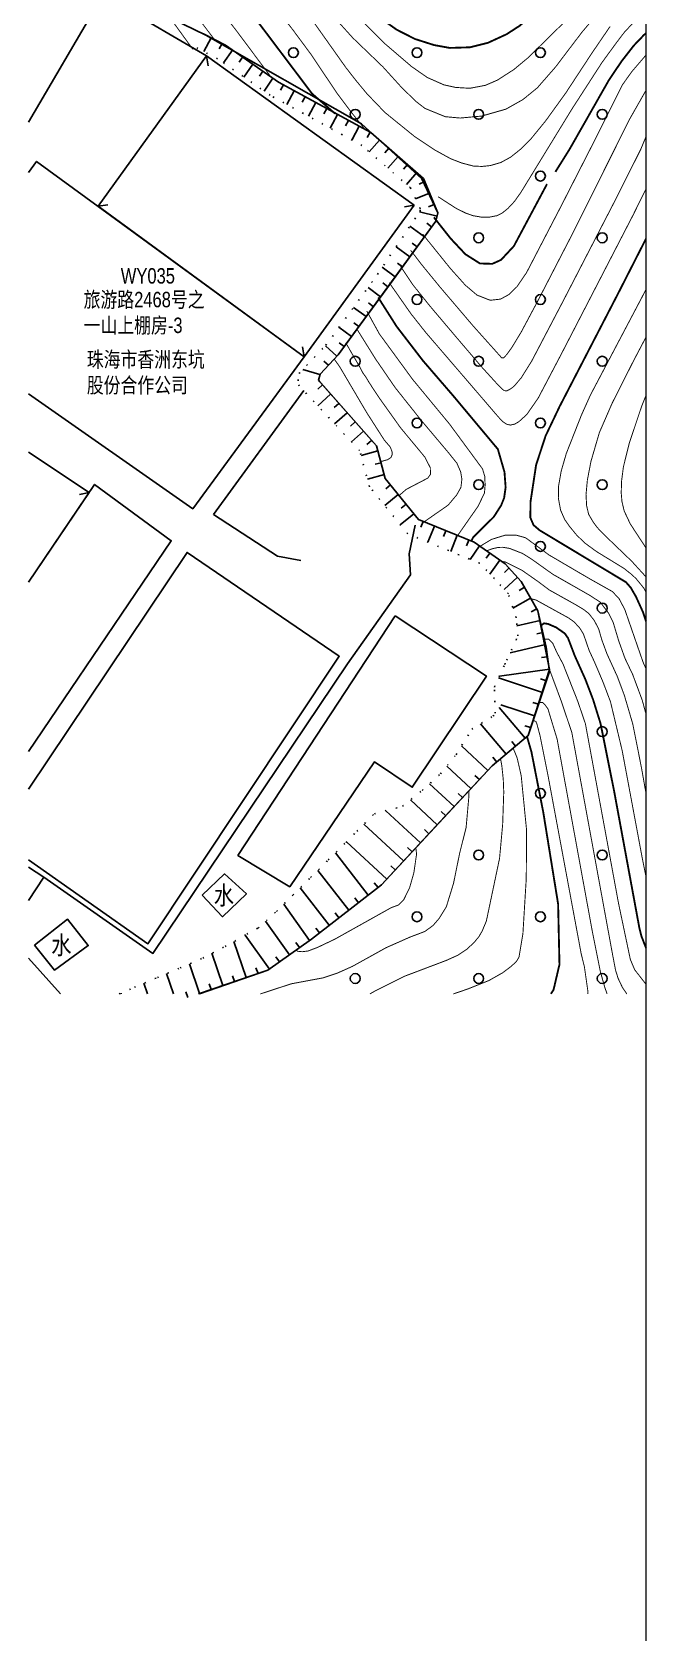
# Model space of a CAD drawing. Extents: x 396500 to 398250, y 1005980 to 1008200.
# Drawn here: x 397250.3 to 397300.1, y 1006348.2 to 1006477.9 of the extents above; entities that cross this region are included whole.
import ezdxf
from ezdxf.enums import TextEntityAlignment as Align

# ---------------------------------------------------------------- set-up
doc = ezdxf.new("R2010")
doc.units = 0
doc.header["$LTSCALE"] = 0.5
doc.linetypes.add('X4', pattern=[1.6, 0, -1.6])
doc.layers.get('0').update_dxf_attribs({"linetype": 'CONTINUOUS'})
doc.layers.add('ASSIST', color=7, linetype='CONTINUOUS', plot=False)
for name, color, linetype in [('DGX', 2, 'CONTINUOUS'), ('DMTZ', 3, 'CONTINUOUS'), ('JMD', 6, 'CONTINUOUS'), ('SXSS', 5, 'CONTINUOUS'), ('ZBTZ', 3, 'CONTINUOUS'), ('权属人', 160, 'CONTINUOUS'), ('编号', 90, 'CONTINUOUS'), ('门牌号', 1, 'CONTINUOUS')]:
    doc.layers.add(name, color=color, linetype=linetype)
doc.layers.add('绘图层', color=6, linetype='CONTINUOUS', lineweight=5)
doc.styles.add('细等线体', font='长等线体_0.TTF', dxfattribs={"width": 0.8})
doc.linetypes.add('10421', pattern='A,2,[150,AAA.SHX,S=1,R=0,X=0,Y=1],1e-11', length=2)
doc.linetypes.add('10422', pattern='A,2,[150,AAA.SHX,S=1,R=0,X=0,Y=1],2,[177,AAA.SHX,S=1,R=0,X=0,Y=0.8],1e-09', length=4)
doc.linetypes.add('1161', pattern='A,0,[149,AAA.SHX,S=0.15,R=0,X=0,Y=0],-1.6', length=1.6)

# ---------------------------------------------------------------- blocks, each defined once
blk = doc.blocks.new('gc326')
blk.add_circle((0, 0), 0.8)

msp = doc.modelspace()

# ---------------------------------------------------------------- linework, layer by layer
at = {"layer": 'ASSIST', "linetype": '1161'}
msp.add_lwpolyline([(397263.84, 1006400), (397269.37, 1006401.92), (397272.91, 1006404.44), (397278.57, 1006408.83), (397287.54, 1006418.47), (397290.45, 1006420.93), (397292.19, 1006426.27), (397291.24, 1006431.04), (397289.89, 1006433.42), (397288.58, 1006434.83), (397286.08, 1006436.59), (397281.57, 1006438.43), (397278.89, 1006441.75), (397278.17, 1006444.39), (397273.47, 1006449.71), (397273.61, 1006450.21), (397275.08, 1006451.77), (397282.99, 1006462.61), (397283.14, 1006463.26), (397281.84, 1006466.03), (397276.96, 1006470.48), (397264.35, 1006477.65), (397250.01, 1006484.65), (397250, 1006484.66)], dxfattribs=at)
at = {"layer": 'ASSIST', "linetype": 'X4'}
msp.add_lwpolyline([(397257.34, 1006400), (397258.58, 1006400.54), (397260.43, 1006401.32), (397262.27, 1006402.11), (397264.11, 1006402.9), (397265.91, 1006403.84), (397267.68, 1006404.84), (397268.59, 1006405.34), (397270.08, 1006406.69), (397271.41, 1006408.01), (397272.84, 1006409.43), (397274.27, 1006410.85), (397275.7, 1006412.28), (397276.59, 1006413.18), (397278, 1006414.6), (397280.29, 1006415.2), (397281.87, 1006416.48), (397283.36, 1006417.82), (397284.62, 1006419.38), (397285.9, 1006421.45), (397287.62, 1006422.51), (397287.78, 1006422.73), (397287.72, 1006424.86), (397288.56, 1006426.69), (397288.72, 1006427.03), (397289.63, 1006429), (397289.48, 1006430.47), (397288.85, 1006432.41), (397287.72, 1006433.64), (397286.53, 1006434.89), (397280.7, 1006437.26), (397277.61, 1006441.09), (397276.81, 1006444.01), (397271.92, 1006449.25), (397271.82, 1006449.66), (397271.9, 1006450.26), (397274.07, 1006452.54), (397278.26, 1006458.29), (397281.7, 1006463.41), (397281.72, 1006463.6), (397280.92, 1006465.3), (397276.99, 1006468.73), (397269.56, 1006472.79), (397265.3, 1006475.75), (397263.6, 1006476.64)], dxfattribs=at)
at = {"layer": 'DGX', "color": 3, "linetype": 'Continuous', "lineweight": -2, "const_width": 0.15, "flags": 128}
for points, elevation in [([(397250, 1006508.05), (397250.7, 1006506.59), (397251.44, 1006505.73), (397253.8, 1006503.38), (397261.98, 1006495.6), (397272.68, 1006485.29), (397276.21, 1006481.06), (397277.97, 1006479.41), (397279.82, 1006478.1), (397281.3, 1006477.35), (397282.84, 1006476.86), (397284.11, 1006476.63), (397285.74, 1006476.68), (397287.19, 1006477.04), (397288.71, 1006477.74), (397289.76, 1006478.42), (397294.15, 1006482.25), (397295.78, 1006483.52), (397297.09, 1006484.38), (397298.36, 1006484.98), (397299.53, 1006485.39), (397300, 1006485.48)], 40), ([(397250, 1006497.38), (397250.17, 1006497.21), (397253.86, 1006493.74), (397263.43, 1006484.49), (397265.82, 1006482.08), (397268.09, 1006479.38), (397272.96, 1006472.92), (397274.83, 1006471.3)], 37.5), ([(397292.66, 1006466.59), (397293.8, 1006468.41), (397296.99, 1006474.02), (397298.02, 1006475.55), (397299, 1006476.81), (397299.84, 1006477.69), (397300, 1006477.82)], 37.5), ([(397282.82, 1006462.91), (397284.18, 1006461.19), (397285.37, 1006459.92), (397286.55, 1006459.17), (397287.55, 1006459.14), (397288.26, 1006459.46), (397289.3, 1006460.58), (397291.98, 1006465.6)], 37.5), ([(397300, 1006430.19), (397299.76, 1006430.91), (397299.19, 1006432.17), (397298.77, 1006432.9), (397298.38, 1006433.35), (397291.38, 1006437.56), (397290.89, 1006437.98), (397290.63, 1006438.59), (397290.65, 1006439.89), (397291.1, 1006442.86), (397291.87, 1006445.21), (397293, 1006447.58), (397297.77, 1006456.8), (397300, 1006461.18)], 35), ([(397285.85, 1006436.69), (397286.01, 1006437), (397287.67, 1006438.64), (397288.27, 1006439.58), (397288.51, 1006440.18), (397288.63, 1006441.03), (397288.54, 1006442.27), (397288, 1006444.13), (397284.38, 1006448.46), (397281.94, 1006451.29), (397279.81, 1006454.06), (397278.31, 1006456.42)], 35), ([(397291.51, 1006429.86), (397291.74, 1006430.02), (397292.07, 1006429.97), (397292.72, 1006429.69), (397293.42, 1006429.2), (397293.68, 1006428.83), (397294.23, 1006427.39), (397295.08, 1006425.5), (397295.71, 1006423.85), (397296.32, 1006421.89), (397297.43, 1006416.35), (397299.46, 1006405.34), (397299.63, 1006404.67), (397300, 1006403.72)], 37.5), ([(397292.29, 1006400), (397292.51, 1006400.33), (397292.99, 1006402.39), (397292.88, 1006407.29), (397291.68, 1006414.71), (397290.72, 1006419.61), (397290.36, 1006420.85)], 40)]:
    msp.add_lwpolyline(points, dxfattribs=dict(at, elevation=elevation))
at = {"layer": 'DGX', "linetype": 'Continuous', "const_width": 0.075, "flags": 128}
for points, elevation in [([(397300, 1006483.86), (397299.18, 1006483.63), (397298.39, 1006483.28), (397297.8, 1006482.91), (397297.16, 1006482.41), (397296.38, 1006481.69), (397295.39, 1006480.69), (397290.43, 1006475.82), (397289.3, 1006474.88), (397287.96, 1006474.02), (397286.99, 1006473.6), (397285.73, 1006473.36), (397284.58, 1006473.43), (397283.63, 1006473.64), (397282.28, 1006474.24), (397281.03, 1006475.11), (397278.87, 1006476.96), (397277.1, 1006478.73), (397272.83, 1006483.18), (397270.8, 1006485.17), (397255.9, 1006499.45), (397252.1, 1006503.11), (397250.88, 1006504.34), (397250, 1006505.28)], 39.5), ([(397250, 1006503.26), (397251.42, 1006501.84), (397272.32, 1006481.81), (397276.25, 1006477.45), (397278.71, 1006475.08), (397280.16, 1006473.48), (397281.35, 1006472.31), (397282.1, 1006471.73), (397283.74, 1006471.06), (397284.95, 1006470.95), (397286.69, 1006471.11), (397288.65, 1006471.67), (397290.02, 1006472.44), (397291.19, 1006473.39), (397292.66, 1006475.07), (397294.8, 1006477.89), (397296.56, 1006479.98), (397297.44, 1006480.88), (397298.21, 1006481.55), (397299.16, 1006482.24), (397300, 1006482.66)], 39), ([(397277.23, 1006470.05), (397276.07, 1006471.5), (397274.98, 1006472.96), (397272.87, 1006476.11), (397271.37, 1006478.14), (397269.05, 1006481.06), (397257.79, 1006491.89), (397252.71, 1006496.73), (397250, 1006499.35)], 38), ([(397250, 1006495.48), (397261.27, 1006484.66), (397262.23, 1006483.69), (397263.18, 1006482.65), (397264.13, 1006481.51), (397266.85, 1006478), (397269.64, 1006474.26)], 37), ([(397265.07, 1006477.28), (397262.05, 1006481.3), (397260.34, 1006483.49), (397259.8, 1006484.12), (397258.43, 1006485.5), (397253.04, 1006490.62), (397250, 1006493.56)], 36.5), ([(397250, 1006491.62), (397254.15, 1006487.65), (397256.67, 1006485.02), (397258.2, 1006483.24), (397259.99, 1006480.96), (397261.85, 1006478.53), (397263.31, 1006476.51)], 36), ([(397300, 1006479.49), (397299.57, 1006479.21), (397299, 1006478.71), (397298.23, 1006477.88), (397297.63, 1006477.09), (397296.44, 1006475.46), (397294, 1006471.68), (397289.86, 1006464.92), (397289.35, 1006464.2), (397288.82, 1006463.63), (397288.36, 1006463.26), (397287.92, 1006463.04), (397287.3, 1006462.92), (397286.69, 1006462.92), (397286, 1006463.04), (397285.42, 1006463.24), (397284.63, 1006463.63), (397283.16, 1006464.58)], 38), ([(397272.89, 1006479), (397275.68, 1006475.06), (397276.53, 1006473.97), (397277.41, 1006472.91), (397278.86, 1006471.4), (397281.24, 1006469.47), (397282.9, 1006468.36), (397284.17, 1006467.66), (397285.07, 1006467.31), (397286.02, 1006467.06), (397286.71, 1006467.03), (397287.39, 1006467.1), (397288.25, 1006467.35), (397289.03, 1006467.78), (397289.91, 1006468.48), (397290.72, 1006469.31), (397291.87, 1006470.72), (397293.5, 1006472.98), (397295.59, 1006476.17), (397297.09, 1006478.37)], 38.5), ([(397281.92, 1006461.54), (397284.16, 1006458.76), (397285.37, 1006457.41), (397286.31, 1006456.61), (397287.38, 1006456.19), (397288.21, 1006456.28), (397288.91, 1006456.66), (397289.55, 1006457.29), (397290.32, 1006458.42), (397293.15, 1006463.87), (397295.68, 1006468.83), (397298.08, 1006473.63), (397298.84, 1006474.7), (397299.91, 1006475.95), (397300, 1006476.03)], 37), ([(397280.94, 1006460.24), (397281.87, 1006459.03), (397283.31, 1006457.27), (397286.01, 1006454.1), (397288.31, 1006451.53), (397288.47, 1006451.53), (397288.71, 1006451.78), (397289.13, 1006452.36), (397289.9, 1006453.63), (397291.18, 1006456.03), (397294.06, 1006461.61), (397298.67, 1006470.86), (397300, 1006473.2)], 36.5), ([(397280.12, 1006458.95), (397281.09, 1006457.48), (397282.46, 1006455.77), (397284.43, 1006453.44), (397286.68, 1006450.8), (397288.09, 1006449.25), (397288.5, 1006448.87), (397288.73, 1006448.85), (397289.05, 1006449.02), (397289.34, 1006449.25), (397289.91, 1006449.93), (397290.74, 1006451.26), (397293.3, 1006456.15), (397297.44, 1006464.17), (397299.57, 1006468.41), (397300, 1006469.45)], 36), ([(397279.2, 1006457.62), (397280.97, 1006455.09), (397282.14, 1006453.61), (397288.04, 1006446.74), (397288.37, 1006446.38), (397288.71, 1006446.15), (397289.01, 1006446.08), (397289.37, 1006446.16), (397289.7, 1006446.35), (397290.34, 1006446.93), (397291.27, 1006448.27), (397293.18, 1006451.91), (397298.96, 1006463.11), (397300, 1006465.22)], 35.5), ([(397300, 1006432.54), (397299.81, 1006432.89), (397299.21, 1006433.62), (397298.88, 1006433.94), (397298.23, 1006434.46), (397295.98, 1006435.84), (397295.04, 1006436.53), (397294.38, 1006437.17), (397293.79, 1006437.89), (397293.42, 1006438.42), (397293.08, 1006439.19), (397292.9, 1006440.17), (397292.92, 1006441.16), (397293.13, 1006442.35), (397293.54, 1006443.77), (397294.76, 1006446.87), (397295.5, 1006448.52), (397299.61, 1006456.32), (397300, 1006457.08)], 34.5), ([(397277.39, 1006455.31), (397278.41, 1006453.46), (397281.1, 1006449.78), (397284.09, 1006446.16), (397286.76, 1006442.53), (397286.94, 1006441.93), (397286.97, 1006441.24), (397286.92, 1006440.59), (397286.41, 1006439.52), (397284.75, 1006437.14)], 34.5), ([(397282.03, 1006438.24), (397283.97, 1006439.59), (397284.67, 1006440.42), (397285.01, 1006441.03), (397285.09, 1006441.7), (397284.99, 1006442.29), (397284.68, 1006443), (397283.99, 1006443.86), (397281.79, 1006446.47), (397279.69, 1006449.11), (397278.1, 1006451.43), (397276.56, 1006453.9)], 34), ([(397300, 1006433.76), (397299.88, 1006433.91), (397298.85, 1006435.04), (397296.51, 1006437.29), (397296.04, 1006437.79), (397295.71, 1006438.24), (397295.35, 1006438.86), (397295.19, 1006439.54), (397295.14, 1006440.45), (397295.25, 1006441.63), (397295.54, 1006443.14), (397296.22, 1006445.47), (397297.25, 1006447.84), (397298.99, 1006451.29), (397300, 1006453.21)], 34), ([(397274.75, 1006451.43), (397275.19, 1006450.81), (397277.4, 1006447.06), (397278.81, 1006444.86), (397279.29, 1006444.3), (397279.45, 1006443.88), (397279.44, 1006443.67), (397279.34, 1006443.45), (397279.09, 1006443.28), (397278.52, 1006443.12)], 33), ([(397300, 1006448.49), (397299.65, 1006447.62), (397298.64, 1006444.6), (397298.17, 1006442.71), (397298.02, 1006441.55), (397297.99, 1006440.58), (397298.05, 1006439.89), (397298.23, 1006439.12), (397298.72, 1006438.08), (397300, 1006436.12)], 33.5), ([(397300, 1006441.64), (397299.97, 1006442.24), (397300, 1006442.39)], 33), ([(397286.56, 1006436.26), (397287.49, 1006436.82), (397288.59, 1006437.16), (397289.5, 1006437.16), (397290.25, 1006436.95), (397292.14, 1006435.56), (397295.45, 1006433.62), (397297.28, 1006432.59), (397297.82, 1006432.01), (397298.28, 1006431.14), (397299.76, 1006426.87), (397300, 1006426.34)], 35.5), ([(397300, 1006422.66), (397299.69, 1006423.8), (397298.92, 1006425.87), (397298.3, 1006427.17), (397297.78, 1006428.62), (397297.34, 1006430.09), (397296.98, 1006430.82), (397296.31, 1006431.72), (397295.51, 1006432.25), (397292.46, 1006433.99), (397290.75, 1006435.21), (397290, 1006435.68), (397288.95, 1006436.09), (397288.41, 1006436.18), (397288.04, 1006436.17), (397287.58, 1006436.07), (397287.08, 1006435.89)], 36), ([(397288.3, 1006435.03), (397288.56, 1006435.01), (397289.95, 1006434.32), (397291.18, 1006433.46), (397292.17, 1006432.72), (397294.32, 1006431.52), (397294.98, 1006431.12), (397295.39, 1006430.79), (397295.81, 1006430.24), (397296.16, 1006429.58), (397296.43, 1006428.65), (397296.84, 1006427.54), (397297.68, 1006425.7), (397298.25, 1006424.17), (397298.93, 1006421.85), (397299.64, 1006418.27), (397300, 1006416.23)], 36.5), ([(397300, 1006409.47), (397299.72, 1006410.86), (397298.07, 1006419.7), (397297.12, 1006423.67), (397296.51, 1006425.28), (397295.82, 1006426.9), (397295.39, 1006427.83), (397294.93, 1006429.16), (397294.63, 1006429.64), (397294.15, 1006430.16), (397293.72, 1006430.46), (397291.11, 1006431.9), (397290.68, 1006432.02)], 37), ([(397300, 1006400.78), (397299.08, 1006401.96), (397298.73, 1006402.79), (397297.77, 1006407.35), (397295.09, 1006421.89), (397294.47, 1006423.71), (397293.28, 1006426.72), (397292.75, 1006427.72), (397292.44, 1006428.42), (397292.12, 1006428.74), (397291.77, 1006428.73)], 38), ([(397292.17, 1006426.31), (397293.13, 1006423.73), (397293.99, 1006421.18), (397297.28, 1006403.24), (397297.53, 1006401.93), (397297.74, 1006401.26), (397298.1, 1006400.5), (397298.42, 1006400.04), (397298.45, 1006400)], 38.5), ([(397296.85, 1006400), (397296.68, 1006400.47), (397296.3, 1006401.81), (397295.66, 1006405.01), (397292.8, 1006420.64), (397292.06, 1006423.08), (397291.82, 1006423.43), (397291.63, 1006423.6), (397291.35, 1006423.6)], 39), ([(397290.86, 1006422.15), (397291.08, 1006422.07), (397291.16, 1006421.88), (397291.42, 1006420.91), (397292.07, 1006417.65), (397294.75, 1006403.25), (397295.01, 1006402.19), (397295.3, 1006400.16), (397295.28, 1006400)], 39.5), ([(397284.4, 1006400), (397285.56, 1006400.4), (397287.27, 1006401.08), (397288.38, 1006401.71), (397289.1, 1006402.25), (397289.51, 1006402.64), (397289.71, 1006402.97), (397290.03, 1006404.87), (397290.3, 1006409.32), (397290.33, 1006413.23), (397289.89, 1006417.69), (397289.56, 1006419.13), (397289.24, 1006419.91)], 40.5), ([(397277.64, 1006400), (397278.11, 1006400.27), (397280.41, 1006401.42), (397283.84, 1006402.72), (397284.75, 1006403.13), (397285.5, 1006403.63), (397286.07, 1006404.16), (397286.46, 1006404.63), (397286.72, 1006405.07), (397287.07, 1006405.9), (397288.14, 1006410.99), (397288.39, 1006413.73), (397288.48, 1006416.35), (397288.44, 1006417.36), (397288.32, 1006418.51), (397288.22, 1006419.04)], 41), ([(397285.67, 1006416.47), (397285.64, 1006415.82), (397285.43, 1006413.47), (397284.91, 1006411.41), (397284.41, 1006408.95), (397283.83, 1006407.06), (397283.25, 1006406.12), (397282.75, 1006405.54), (397282.09, 1006405.06), (397280.88, 1006404.6), (397278.96, 1006403.75), (397276.22, 1006402.23), (397274.99, 1006401.68), (397273.84, 1006401.3), (397271.27, 1006400.82), (397268.77, 1006400)], 41.5), ([(397281.36, 1006411.84), (397281.42, 1006411.33), (397281.2, 1006409.81), (397280.85, 1006408.59), (397280.37, 1006407.61), (397279.97, 1006407.21), (397279.37, 1006406.99), (397274.79, 1006404.43), (397273.38, 1006403.76), (397272.64, 1006403.48), (397272.16, 1006403.42), (397271.76, 1006403.46), (397271.69, 1006403.57)], 42)]:
    msp.add_lwpolyline(points, dxfattribs=dict(at, elevation=elevation))
at = {"layer": 'DGX', "linetype": 'Continuous', "const_width": 0.075, "elevation": 33.5}
msp.add_lwpolyline([(397275.68, 1006452.75), (397276.79, 1006450.84), (397277.08, 1006450.29), (397277.32, 1006449.96), (397277.58, 1006449.52), (397278.39, 1006448.29), (397280.13, 1006445.85), (397282.08, 1006443.5), (397282.53, 1006442.63), (397282.55, 1006442.09), (397282.32, 1006441.78), (397280.58, 1006440.87), (397280.01, 1006440.37)], dxfattribs=at)
at = {"layer": 'DMTZ', "linetype": 'Continuous'}
for p, q in [((397264.78, 1006477.45), (397264.2, 1006476.33)), ((397265.67, 1006476.99), (397265.44, 1006476.55)), ((397266.51, 1006476.46), (397265.79, 1006475.42)), ((397267.33, 1006475.88), (397267.05, 1006475.47)), ((397268.15, 1006475.31), (397267.43, 1006474.27)), ((397268.97, 1006474.74), (397268.69, 1006474.33)), ((397269.79, 1006474.17), (397269.07, 1006473.13)), ((397270.64, 1006473.64), (397270.4, 1006473.2)), ((397271.52, 1006473.16), (397270.91, 1006472.05)), ((397272.4, 1006472.68), (397272.16, 1006472.24)), ((397273.27, 1006472.2), (397272.67, 1006471.09)), ((397274.15, 1006471.72), (397273.91, 1006471.28)), ((397275.03, 1006471.24), (397274.42, 1006470.13)), ((397275.91, 1006470.76), (397275.67, 1006470.33)), ((397276.78, 1006470.28), (397276.18, 1006469.17)), ((397277.66, 1006469.81), (397277.42, 1006469.37)), ((397278.42, 1006469.16), (397277.59, 1006468.21)), ((397279.18, 1006468.5), (397278.85, 1006468.13)), ((397279.93, 1006467.84), (397279.1, 1006466.89)), ((397280.68, 1006467.19), (397280.35, 1006466.81)), ((397281.44, 1006466.53), (397280.6, 1006465.57)), ((397282.08, 1006465.8), (397281.62, 1006465.6)), ((397282.47, 1006464.87), (397281.34, 1006464.4)), ((397282.85, 1006463.95), (397282.39, 1006463.76)), ((397283.08, 1006463.01), (397281.66, 1006463.34)), ((397282.05, 1006461.33), (397280.88, 1006462.18)), ((397282.64, 1006462.14), (397282.24, 1006462.43)), ((397280.87, 1006459.71), (397279.76, 1006460.52)), ((397281.46, 1006460.52), (397281.06, 1006460.82)), ((397279.69, 1006458.1), (397278.64, 1006458.86)), ((397280.28, 1006458.91), (397279.88, 1006459.2)), ((397279.1, 1006457.29), (397278.7, 1006457.59)), ((397278.51, 1006456.48), (397277.49, 1006457.23)), ((397277.33, 1006454.87), (397276.31, 1006455.61)), ((397277.92, 1006455.67), (397277.52, 1006455.97)), ((397276.16, 1006453.25), (397275.13, 1006454)), ((397276.75, 1006454.06), (397276.34, 1006454.35)), ((397274.96, 1006451.65), (397274.04, 1006452.51)), ((397275.57, 1006452.44), (397275.16, 1006452.73)), ((397274.28, 1006450.92), (397273.91, 1006451.26)), ((397273.6, 1006450.18), (397272.21, 1006450.59)), ((397274.46, 1006448.58), (397273.42, 1006447.65)), ((397273.8, 1006449.33), (397273.43, 1006449)), ((397275.13, 1006447.83), (397274.75, 1006447.5)), ((397275.79, 1006447.08), (397274.78, 1006446.19)), ((397276.45, 1006446.33), (397276.08, 1006446)), ((397277.11, 1006445.58), (397276.14, 1006444.73)), ((397277.77, 1006444.83), (397277.4, 1006444.5)), ((397278.28, 1006444), (397276.92, 1006443.62)), ((397278.81, 1006442.07), (397277.45, 1006441.69)), ((397278.54, 1006443.03), (397278.06, 1006442.9)), ((397279.31, 1006441.23), (397278.93, 1006440.91)), ((397279.94, 1006440.45), (397278.84, 1006439.56)), ((397280.57, 1006439.67), (397280.18, 1006439.36)), ((397281.2, 1006438.89), (397280.1, 1006438.01)), ((397281.95, 1006438.28), (397281.76, 1006437.81)), ((397282.87, 1006437.9), (397282.34, 1006436.59)), ((397283.8, 1006437.52), (397283.61, 1006437.06)), ((397284.72, 1006437.15), (397284.19, 1006435.84)), ((397285.65, 1006436.77), (397285.46, 1006436.31)), ((397286.52, 1006436.29), (397285.75, 1006435.2)), ((397287.34, 1006435.71), (397287.05, 1006435.3)), ((397288.15, 1006435.13), (397287.36, 1006434.01)), ((397288.9, 1006434.48), (397288.54, 1006434.14)), ((397289.58, 1006433.75), (397288.52, 1006432.76)), ((397290.16, 1006432.94), (397289.73, 1006432.69)), ((397290.65, 1006432.07), (397289.22, 1006431.26)), ((397291.42, 1006430.24), (397289.55, 1006429.81)), ((397291.15, 1006431.2), (397290.71, 1006430.95)), ((397291.65, 1006429.27), (397291.16, 1006429.16)), ((397291.87, 1006428.3), (397289, 1006427.63)), ((397292.17, 1006426.32), (397288.13, 1006425.75)), ((397292.03, 1006427.31), (397291.53, 1006427.24)), ((397291.62, 1006424.41), (397288.06, 1006425.61)), ((397291.94, 1006425.36), (397291.46, 1006425.52)), ((397290.2, 1006420.72), (397288.1, 1006423.21)), ((397290.98, 1006422.52), (397288.25, 1006423.43)), ((397291.3, 1006423.47), (397290.83, 1006423.62)), ((397288.68, 1006419.43), (397286.6, 1006421.88)), ((397290.67, 1006421.57), (397290.19, 1006421.73)), ((397287.19, 1006418.09), (397285.05, 1006420.09)), ((397289.44, 1006420.07), (397289.12, 1006420.46)), ((397287.91, 1006418.78), (397287.59, 1006419.17)), ((397285.82, 1006416.63), (397283.87, 1006418.46)), ((397286.51, 1006417.36), (397286.14, 1006417.7)), ((397284.46, 1006415.17), (397282.47, 1006417.03)), ((397285.14, 1006415.9), (397284.78, 1006416.24)), ((397281.73, 1006412.24), (397278.93, 1006414.84)), ((397283.09, 1006413.71), (397280.93, 1006415.72)), ((397283.78, 1006414.44), (397283.41, 1006414.78)), ((397280.37, 1006410.78), (397277.16, 1006413.75)), ((397279.01, 1006409.31), (397275.75, 1006412.33)), ((397282.41, 1006412.98), (397282.05, 1006413.32)), ((397277.51, 1006408.01), (397274.85, 1006411.43)), ((397281.05, 1006411.51), (397280.69, 1006411.85)), ((397275.93, 1006406.78), (397273.43, 1006410.01)), ((397279.69, 1006410.04), (397279.33, 1006410.38)), ((397274.34, 1006405.56), (397271.99, 1006408.59)), ((397278.3, 1006408.62), (397277.99, 1006409.01)), ((397272.76, 1006404.34), (397270.67, 1006407.27)), ((397276.72, 1006407.39), (397276.41, 1006407.79)), ((397271.13, 1006403.18), (397269.19, 1006405.89)), ((397275.13, 1006406.17), (397274.83, 1006406.56)), ((397269.5, 1006402.01), (397267.55, 1006404.76)), ((397273.55, 1006404.94), (397273.25, 1006405.34)), ((397265.74, 1006400.68), (397264.84, 1006403.29)), ((397267.63, 1006401.33), (397266.63, 1006404.25)), ((397270.32, 1006402.6), (397270.03, 1006403)), ((397271.94, 1006403.76), (397271.65, 1006404.16)), ((397263.85, 1006400.03), (397263.02, 1006402.44)), ((397268.58, 1006401.65), (397268.41, 1006402.12)), ((397259.63, 1006400), (397259.33, 1006400.86)), ((397261.74, 1006400), (397261.18, 1006401.65)), ((397264.79, 1006400.35), (397264.63, 1006400.82)), ((397266.68, 1006401), (397266.52, 1006401.47)), ((397257.51, 1006400), (397257.49, 1006400.06)), ((397262.9, 1006399.7), (397262.74, 1006400.17))]:
    msp.add_line(p, q, dxfattribs=at)
at = {"layer": 'DMTZ', "linetype": '10422'}
for points in [[(397264.41, 1006475.98), (397250, 1006484.44)], [(397272.06, 1006435.12), (397270.16, 1006435.46), (397264.97, 1006438.83)], [(397251.24, 1006409.45), (397260.07, 1006403.28), (397275.83, 1006426.74)]]:
    msp.add_lwpolyline(points, dxfattribs=at)
at = {"layer": 'DMTZ', "linetype": 'Continuous'}
msp.add_lwpolyline([(397263.77, 1006400), (397269.37, 1006401.92), (397272.91, 1006404.44), (397278.57, 1006408.83), (397283.33, 1006413.96), (397287.54, 1006418.47), (397290.45, 1006420.93), (397292.19, 1006426.13), (397291.92, 1006428.1), (397291.24, 1006431.04), (397289.89, 1006433.42), (397288.58, 1006434.83), (397286.08, 1006436.59), (397281.57, 1006438.43), (397278.89, 1006441.75), (397278.17, 1006444.39), (397273.59, 1006449.57), (397273.47, 1006449.71), (397273.61, 1006450.21), (397275.08, 1006451.77), (397279.3, 1006457.56), (397282.99, 1006462.61), (397283.14, 1006463.26), (397281.97, 1006466.06), (397277.72, 1006469.77), (397270.23, 1006473.86), (397265.96, 1006476.84), (397264.18, 1006477.76)], dxfattribs=at)
at = {"layer": 'DMTZ', "linetype": '10421'}
for points in [[(397264.97, 1006438.83), (397272.28, 1006448.87)], [(397275.84, 1006426.75), (397280.93, 1006433.96), (397280.82, 1006435.66), (397281.31, 1006437.97)]]:
    msp.add_lwpolyline(points, dxfattribs=at)
at = {"layer": 'JMD', "linetype": 'Continuous'}
for p, q in [((397264.41, 1006475.98), (397264.54, 1006475.19)), ((397255.63, 1006463.81), (397256.42, 1006463.93)), ((397281.22, 1006463.88), (397280.43, 1006463.75)), ((397272.31, 1006451.62), (397272.18, 1006452.41)), ((397254.13, 1006440.46), (397254.91, 1006440.62))]:
    msp.add_line(p, q, dxfattribs=at)
at = {"layer": 'JMD', "linetype": 'Continuous', "flags": 128}
for points in [[(397250, 1006470.61), (397255.7, 1006480.35), (397250, 1006483.71)], [(397250, 1006433.35), (397254.91, 1006440.62), (397250, 1006443.89)]]:
    msp.add_lwpolyline(points, dxfattribs=at)
for points in [[(397281.22, 1006463.88), (397264.41, 1006475.98), (397255.63, 1006463.81), (397272.31, 1006451.62)], [(397279.68, 1006430.64), (397266.95, 1006411.22), (397271.15, 1006408.68), (397278.01, 1006418.79), (397281.07, 1006416.74), (397287.07, 1006425.75)]]:
    msp.add_lwpolyline(points, close=True, dxfattribs=at)
at = {"layer": 'JMD', "linetype": 'Continuous'}
for points in [[(397250, 1006448.6), (397263.3, 1006439.3), (397272.31, 1006451.62), (397250.65, 1006467.44), (397250, 1006466.55)], [(397250, 1006433.35), (397255.35, 1006441.27), (397261.56, 1006436.71), (397250, 1006419.64)], [(397250, 1006410.87), (397259.67, 1006404.06), (397275.16, 1006427.36), (397262.84, 1006435.77), (397250, 1006416.58)], [(397250, 1006410.28), (397251.24, 1006409.45), (397250, 1006407.58)]]:
    msp.add_lwpolyline(points, dxfattribs=at)
at = {"layer": 'SXSS', "linetype": '10421', "flags": 128}
for points in [[(397264.05, 1006407.99), (397265.86, 1006409.72), (397267.64, 1006408.1), (397265.71, 1006406.25)], [(397250.49, 1006403.95), (397253.15, 1006406.06), (397254.84, 1006403.92), (397252.09, 1006401.93)]]:
    msp.add_lwpolyline(points, close=True, dxfattribs=at)
at = {"layer": 'ZBTZ', "linetype": 'Continuous', "flags": 128}
msp.add_lwpolyline([(397252.58, 1006400), (397250, 1006402.9)], dxfattribs=at)
at = {"layer": '绘图层', "linetype": 'Continuous', "flags": 128}
msp.add_lwpolyline([(396900, 1006730), (396900, 1006330), (397300, 1006330), (397300, 1006730)], close=True, dxfattribs=at)

# ---------------------------------------------------------------- block references
at = {"layer": 'ZBTZ', "linetype": 'Continuous', "xscale": 0.5, "yscale": 0.5}
for p in [(397271.45, 1006476.25), (397281.45, 1006476.25), (397291.45, 1006476.25), (397276.45, 1006471.25), (397286.45, 1006471.25), (397296.45, 1006471.25), (397291.45, 1006466.25), (397286.45, 1006461.25), (397296.45, 1006461.25), (397281.45, 1006456.25), (397291.45, 1006456.25), (397276.45, 1006451.25), (397286.45, 1006451.25), (397296.45, 1006451.25), (397281.45, 1006446.25), (397291.45, 1006446.25), (397286.45, 1006441.25), (397296.45, 1006441.25), (397291.45, 1006436.25), (397296.45, 1006431.25), (397296.45, 1006421.25), (397291.45, 1006416.25), (397286.45, 1006411.25), (397296.45, 1006411.25), (397281.45, 1006406.25), (397291.45, 1006406.25), (397276.45, 1006401.25), (397286.45, 1006401.25), (397296.45, 1006401.25)]:
    msp.add_blockref('gc326', p, dxfattribs=at)

# ---------------------------------------------------------------- texts
at = {"layer": 'SXSS', "color": 5, "linetype": '10421', "style": '细等线体', "width": 0.8}
for p in [(397265.82, 1006408.01), (397252.66, 1006403.98)]:
    msp.add_text('水', height=1.5, dxfattribs=at).set_placement(p, align=Align.MIDDLE)
at = {"layer": '权属人', "linetype": 'Continuous', "insert": (397254.72, 1006452.02), "char_height": 1.25, "attachment_point": 1, "style": '细等线体'}
msp.add_mtext_dynamic_manual_height_columns('珠海市香洲东坑股份合作公司', width=2.4705, gutter_width=1, heights=[0], dxfattribs=at).dxf.set("width", 10.4083)
at = {"layer": '编号', "linetype": 'Continuous', "insert": (397257.47, 1006458.79), "char_height": 1.25, "attachment_point": 1, "style": '细等线体'}
msp.add_mtext_dynamic_manual_height_columns('WY035', width=0.9323, gutter_width=1, heights=[0], dxfattribs=at)
at = {"layer": '门牌号', "linetype": 'Continuous', "insert": (397254.46, 1006456.87), "char_height": 1.25, "attachment_point": 1, "style": '细等线体'}
msp.add_mtext_dynamic_manual_height_columns('\\pt1.8;旅游路2468号之一山上棚房-3', width=9.8721, gutter_width=1, heights=[0.632], dxfattribs=at)

doc.saveas('drawing.dxf')
